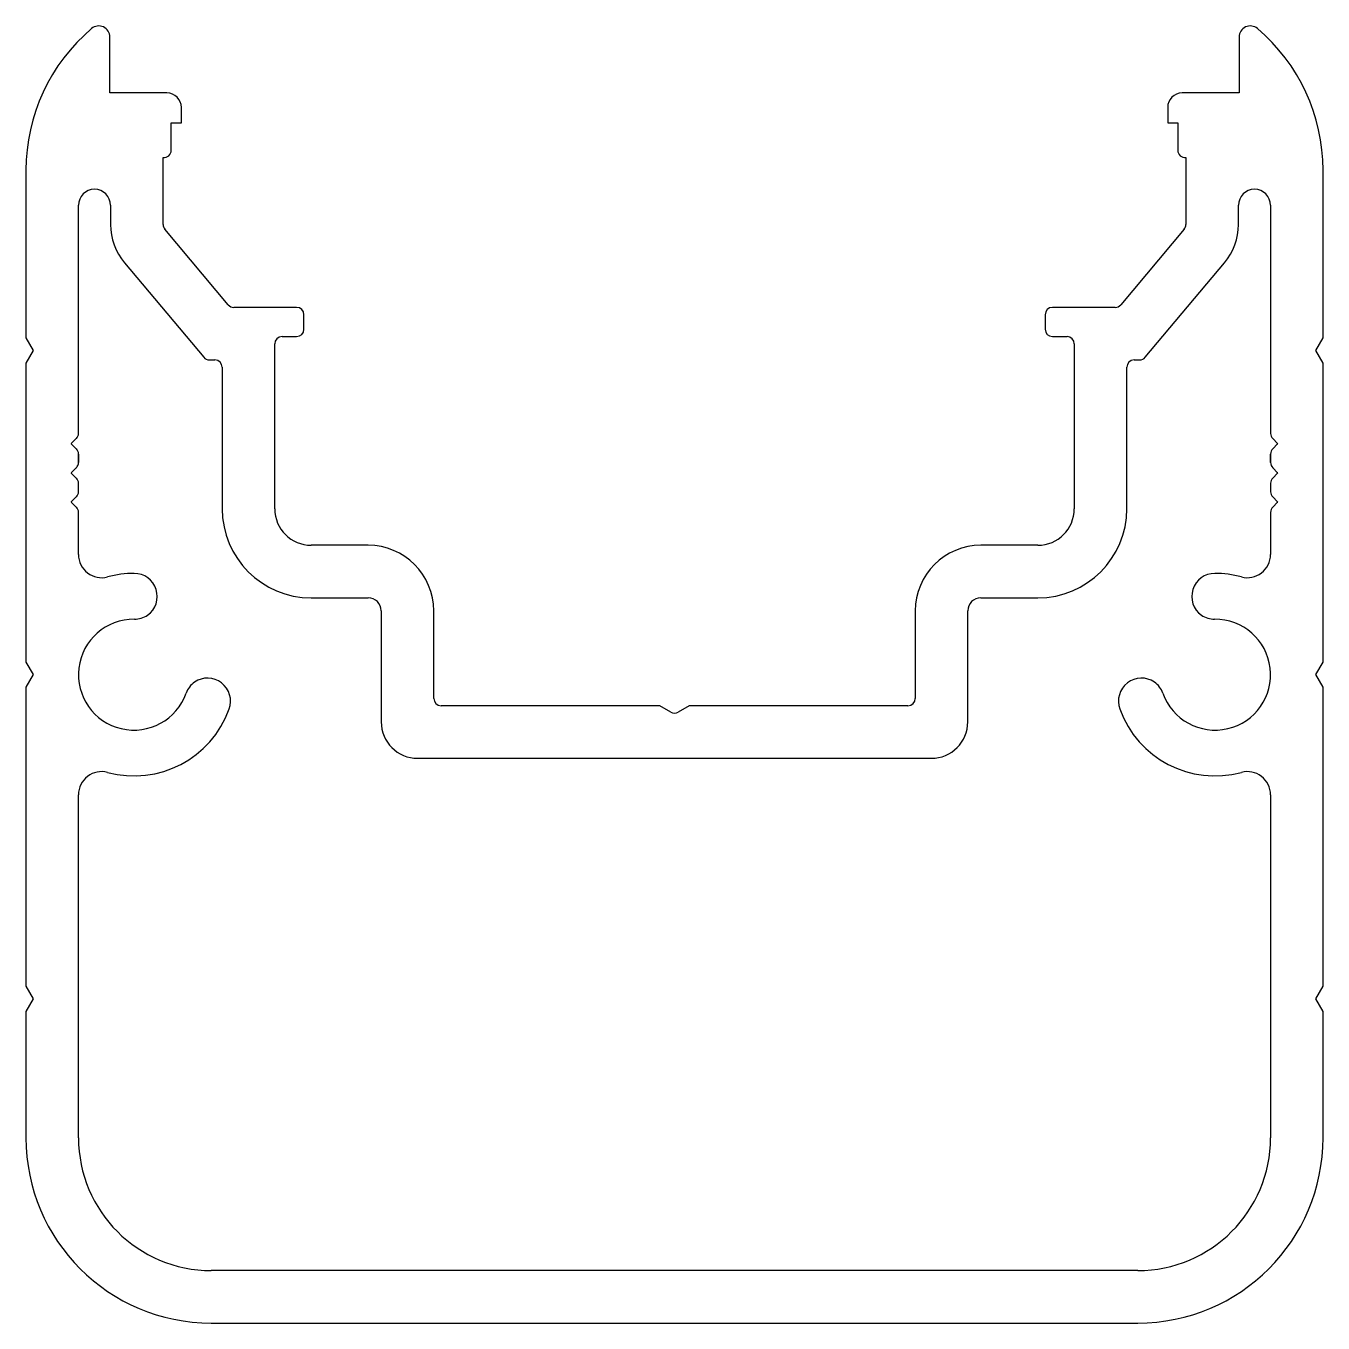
# Model space of a CAD drawing. Extents: x -20.5 to 23.9, y 0.9 to 45.3.
import ezdxf

# ---------------------------------------------------------------- set-up
doc = ezdxf.new("R2010")
doc.units = 0
doc.layers.add('1', color=7, linetype='CONTINUOUS')
doc.layers.add('STAIR_RAIL', color=5, linetype='CONTINUOUS')

msp = doc.modelspace()

# ---------------------------------------------------------------- linework, layer by layer
at = {"layer": '1', "color": 7, "linetype": 'CONTINUOUS'}
for p, q in [((-18.718, 31.376), (-18.718, 39.191)), ((-17.618, 39.191), (-17.618, 38.536)), ((21.032, 38.536), (21.032, 39.191)), ((22.132, 39.191), (22.132, 31.376)), ((-17.139, 37.218), (-14.424, 33.983)), ((17.837, 33.983), (20.552, 37.218)), ((-14.233, 33.894), (-14.043, 33.894)), ((17.457, 33.894), (17.646, 33.894)), ((-13.793, 33.644), (-13.793, 28.791)), ((17.207, 28.791), (17.207, 33.644)), ((-18.963, 31.028), (-18.792, 31.199)), ((-18.718, 31.376), (-18.718, 31.376)), ((-18.718, 31.376), (-18.718, 31.376)), ((22.132, 31.376), (22.132, 31.376)), ((22.132, 31.376), (22.132, 31.376)), ((22.205, 31.199), (22.376, 31.028)), ((-18.792, 30.845), (-18.963, 31.016)), ((22.376, 31.016), (22.205, 30.845)), ((-18.718, 30.376), (-18.718, 30.669)), ((-18.718, 30.669), (-18.718, 30.376)), ((-18.718, 30.376), (-18.718, 30.669)), ((-18.718, 30.669), (-18.718, 30.376)), ((-18.718, 30.376), (-18.718, 30.669)), ((22.132, 30.669), (22.132, 30.376)), ((22.132, 30.376), (22.132, 30.669)), ((22.132, 30.669), (22.132, 30.376)), ((22.132, 30.376), (22.132, 30.669)), ((22.132, 30.669), (22.132, 30.376)), ((-18.963, 30.028), (-18.792, 30.199)), ((-18.792, 29.845), (-18.963, 30.016)), ((22.205, 30.199), (22.376, 30.028)), ((22.376, 30.016), (22.205, 29.845)), ((-18.718, 29.376), (-18.718, 29.669)), ((22.132, 29.669), (22.132, 29.376)), ((-18.963, 29.028), (-18.792, 29.199)), ((-18.792, 28.845), (-18.963, 29.017)), ((22.205, 29.199), (22.376, 29.028)), ((22.376, 29.017), (22.205, 28.845)), ((-18.718, 27.221), (-18.718, 28.669)), ((22.132, 28.669), (22.132, 27.221)), ((-10.743, 25.741), (-8.793, 25.741)), ((12.207, 25.741), (14.157, 25.741)), ((-8.343, 25.291), (-8.343, 21.491)), ((11.757, 21.491), (11.757, 25.291)), ((-7.093, 20.241), (10.507, 20.241)), ((-18.718, 7.238), (-18.718, 18.995)), ((22.132, 18.995), (22.132, 7.238)), ((17.582, 2.688), (-14.168, 2.688))]:
    msp.add_line(p, q, dxfattribs=at)
for centre, radius, start, end in [((-18.168, 39.191), 0.55, 90, 180), ((-18.168, 39.191), 0.55, 0, 90), ((21.582, 39.191), 0.55, 90, 180), ((21.582, 39.191), 0.55, 0, 90), ((-15.568, 38.536), 2.05, 180, 220), ((18.982, 38.536), 2.05, 320, 360), ((-14.233, 34.144), 0.25, 220, 270), ((-14.043, 33.644), 0.25, 0, 90), ((17.457, 33.644), 0.25, 90, 180), ((17.646, 34.144), 0.25, 270, 320), ((-18.968, 31.376), 0.25, 315, 360), ((22.382, 31.376), 0.25, 180, 225), ((-18.957, 31.022), 0.008, 135, 225), ((-18.968, 30.669), 0.25, 0, 45), ((22.382, 30.669), 0.25, 135, 180), ((22.37, 31.022), 0.008, 315, 45), ((-18.968, 30.376), 0.25, 315, 0), ((22.382, 30.376), 0.25, 180, 225), ((-18.957, 30.022), 0.008, 135, 225), ((-18.968, 29.669), 0.25, 360, 45), ((22.382, 29.669), 0.25, 135, 180), ((22.37, 30.022), 0.008, 315, 45), ((-18.968, 29.376), 0.25, 315, 360), ((22.382, 29.376), 0.25, 180, 225), ((-18.957, 29.022), 0.008, 135, 225), ((22.37, 29.022), 0.008, 315, 45), ((-18.968, 28.669), 0.25, 0, 45), ((-10.743, 28.791), 3.05, 180, 270), ((14.157, 28.791), 3.05, 270, 360), ((22.382, 28.669), 0.25, 135, 180), ((-17.928, 27.221), 0.79, 180, 285.1035), ((21.342, 27.221), 0.79, 254.8965, 360), ((-16.818, 23.108), 3.47, 89.8019, 105.1035), ((-16.809, 25.788), 0.79, 305.6268, 89.8019), ((20.222, 25.788), 0.79, 90.1981, 234.3732), ((20.232, 23.108), 3.47, 74.8965, 90.1981), ((-8.793, 25.291), 0.45, 360, 90), ((12.207, 25.291), 0.45, 90, 180), ((-16.818, 23.108), 1.9, 89.5011, 340.4989), ((-16.795, 25.798), 0.79, 269.5011, 304.3732), ((20.232, 23.108), 1.9, 199.5011, 90.4989), ((20.208, 25.798), 0.79, 235.6268, 270.4989), ((-14.283, 22.21), 0.79, 125.6268, 160.4989), ((-14.297, 22.2), 0.79, 340.1981, 124.3732), ((17.71, 22.2), 0.79, 55.6268, 199.8019), ((17.696, 22.21), 0.79, 19.5011, 54.3732), ((-16.818, 23.108), 3.47, 254.8965, 340.1981), ((20.232, 23.108), 3.47, 199.8019, 285.1035), ((-7.093, 21.491), 1.25, 180, 270), ((10.507, 21.491), 1.25, 270, 0), ((-17.928, 18.995), 0.79, 74.8965, 180), ((21.342, 18.995), 0.79, 360, 105.1035), ((-14.168, 7.238), 4.55, 180, 270), ((17.582, 7.238), 4.55, 270, 360)]:
    msp.add_arc(centre, radius, start, end, dxfattribs=at)
at = {"layer": 'STAIR_RAIL', "color": 7, "linetype": 'CONTINUOUS'}
for p, q in [((-17.643, 43.041), (-17.643, 44.958)), ((21.057, 44.958), (21.057, 43.041)), ((-15.693, 43.041), (-17.643, 43.041)), ((21.057, 43.041), (19.107, 43.041)), ((-15.193, 42.021), (-15.193, 42.541)), ((18.607, 42.541), (18.607, 42.021)), ((-15.538, 41.077), (-15.538, 42.021)), ((-15.538, 42.021), (-15.193, 42.021)), ((18.607, 42.021), (18.952, 42.021)), ((18.952, 42.021), (18.952, 41.077)), ((-15.818, 38.536), (-15.818, 40.829)), ((19.232, 40.829), (19.232, 38.536)), ((-20.518, 40.4), (-20.518, 34.651)), ((23.932, 34.651), (23.932, 40.4)), ((-13.585, 35.783), (-15.76, 38.375)), ((19.173, 38.375), (16.998, 35.783)), ((-11.243, 35.694), (-13.393, 35.694)), ((16.807, 35.694), (14.657, 35.694)), ((-10.993, 34.944), (-10.993, 35.444)), ((14.407, 35.444), (14.407, 34.944)), ((-11.743, 34.694), (-11.243, 34.694)), ((14.657, 34.694), (15.157, 34.694)), ((-20.518, 34.651), (-20.268, 34.218)), ((-11.993, 28.791), (-11.993, 34.444)), ((15.407, 34.444), (15.407, 28.791)), ((23.682, 34.218), (23.932, 34.651)), ((-20.268, 34.218), (-20.518, 33.785)), ((-20.518, 33.785), (-20.518, 23.541)), ((23.932, 33.785), (23.682, 34.218)), ((23.932, 23.541), (23.932, 33.785)), ((-8.793, 27.541), (-10.743, 27.541)), ((14.157, 27.541), (12.207, 27.541)), ((-6.543, 22.291), (-6.543, 25.291)), ((9.957, 25.291), (9.957, 22.291)), ((-20.518, 23.541), (-20.268, 23.108)), ((23.682, 23.108), (23.932, 23.541)), ((-20.268, 23.108), (-20.518, 22.675)), ((-20.518, 22.675), (-20.518, 12.431)), ((23.932, 22.675), (23.682, 23.108)), ((23.932, 12.431), (23.932, 22.675)), ((1.207, 22.041), (-6.293, 22.041)), ((1.578, 21.827), (1.207, 22.041)), ((2.207, 22.041), (1.835, 21.827)), ((9.707, 22.041), (2.207, 22.041)), ((-20.518, 12.431), (-20.268, 11.998)), ((23.682, 11.998), (23.932, 12.431)), ((-20.268, 11.998), (-20.518, 11.565)), ((-20.518, 11.565), (-20.518, 7.238)), ((23.932, 11.565), (23.682, 11.998)), ((23.932, 7.238), (23.932, 11.565)), ((-14.168, 0.888), (17.582, 0.888))]:
    msp.add_line(p, q, dxfattribs=at)
for centre, radius, start, end in [((-14.168, 40.4), 6.35, 130.2203, 180), ((-18.023, 44.958), 0.38, 0, 130.2203), ((21.437, 44.958), 0.38, 49.7797, 180), ((17.582, 40.4), 6.35, 0, 49.7797), ((-15.693, 42.541), 0.5, 0, 90), ((19.107, 42.541), 0.5, 90, 180), ((-15.788, 41.077), 0.25, 263.1079, 360), ((19.202, 41.077), 0.25, 180, 276.8921), ((-15.568, 38.536), 0.25, 180, 220), ((18.982, 38.536), 0.25, 320, 360), ((-13.393, 35.944), 0.25, 220, 270), ((-11.243, 35.444), 0.25, 0, 90), ((14.657, 35.444), 0.25, 90, 180), ((16.807, 35.944), 0.25, 270, 320), ((-11.743, 34.444), 0.25, 90, 180), ((-11.243, 34.944), 0.25, 270, 0), ((14.657, 34.944), 0.25, 180, 270), ((15.157, 34.444), 0.25, 0, 90), ((-10.743, 28.791), 1.25, 180, 270), ((14.157, 28.791), 1.25, 270, 0), ((-8.793, 25.291), 2.25, 0, 90), ((12.207, 25.291), 2.25, 90, 180), ((-6.293, 22.291), 0.25, 180, 270), ((9.707, 22.291), 0.25, 270, 0), ((1.707, 22.041), 0.25, 239.0362, 300.9638), ((-14.168, 7.238), 6.35, 180, 270), ((17.582, 7.238), 6.35, 270, 360)]:
    msp.add_arc(centre, radius, start, end, dxfattribs=at)

doc.saveas('drawing.dxf')
